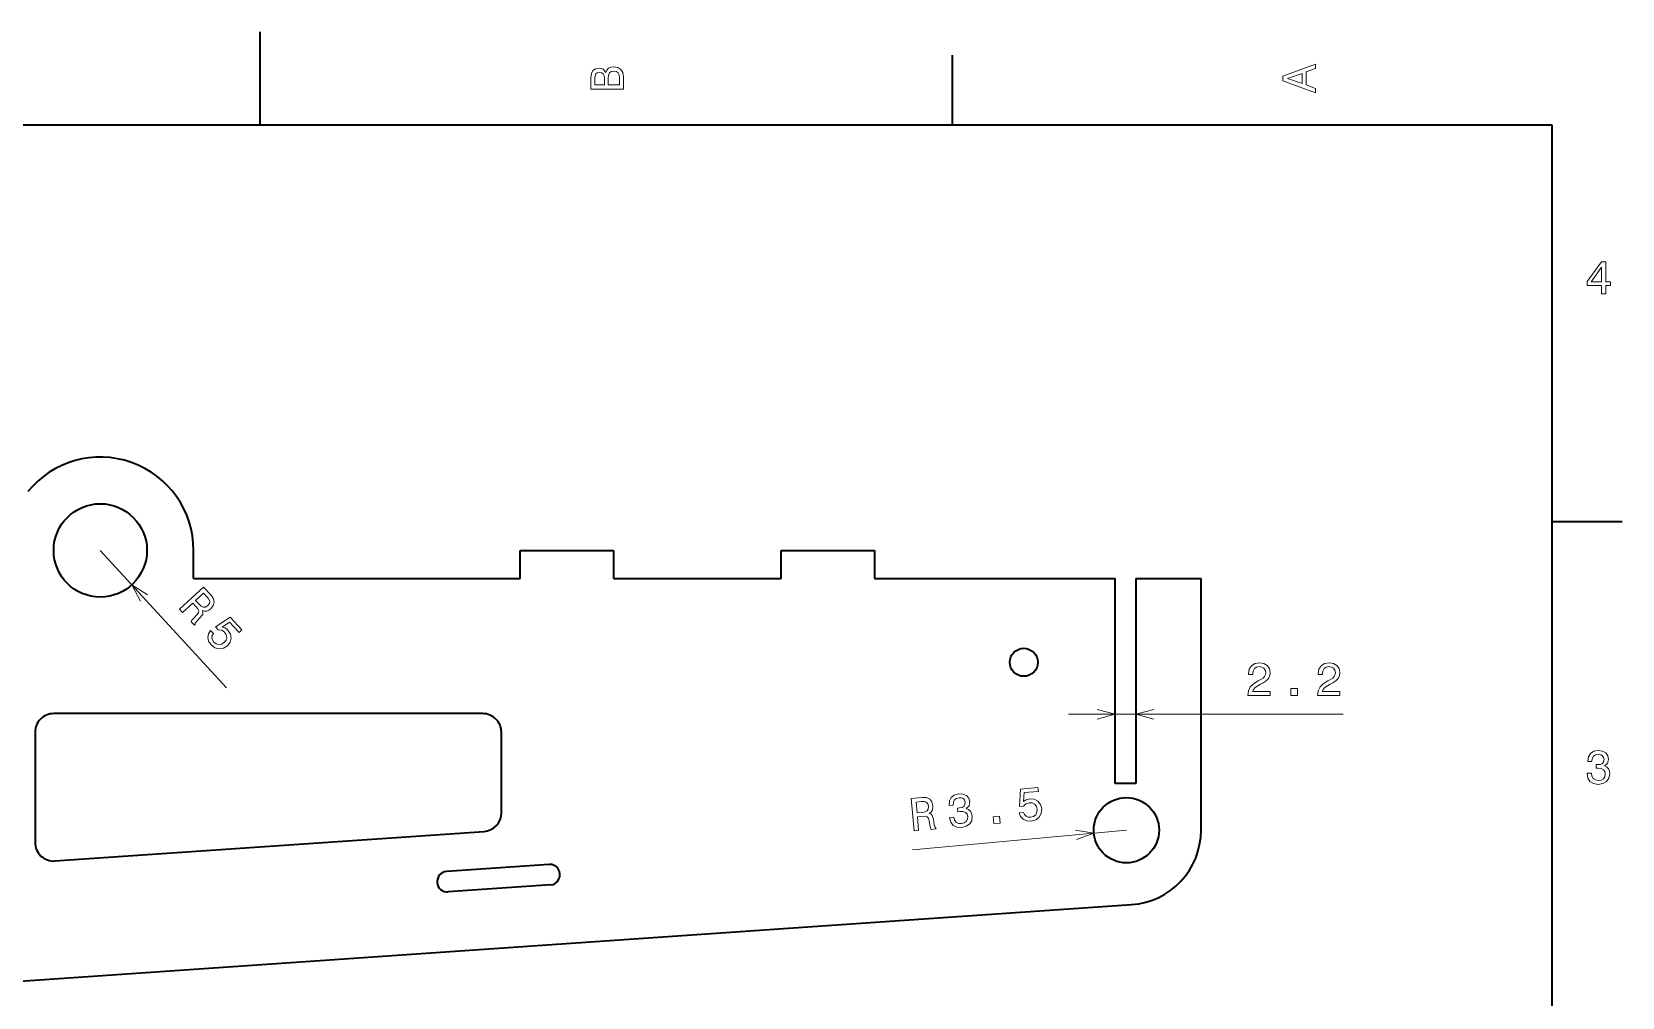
# Model space of a CAD drawing. Extents: x 0 to 297, y 0 to 210.
# Drawn here: x 124 to 294.5, y 106.5 to 210 of the extents above; entities that cross this region are included whole.
import ezdxf

# ---------------------------------------------------------------- set-up
doc = ezdxf.new("R2010")
doc.units = 0

msp = doc.modelspace()

# ---------------------------------------------------------------- linework, layer by layer
at = {"color": 7, "lineweight": 35, "ltscale": 0.25}
for p, q in [((148.5, 200), (148.5, 210)), ((176.350021, 154.402664), (186.350021, 154.402664)), ((204.350021, 154.402664), (214.350021, 154.402664))]:
    msp.add_line(p, q, dxfattribs=at)
at = {"color": 7, "lineweight": 35, "ltscale": 0.1875}
for p, q in [((222.699997, 200), (222.699997, 207.5)), ((287, 157.5), (294.5, 157.5))]:
    msp.add_line(p, q, dxfattribs=at)
at = {"color": 7, "lineweight": 35}
for p, q in [((287, 200), (10, 200)), ((287, 10), (287, 200)), ((141.350021, 151.402664), (176.350021, 151.402664)), ((214.350021, 151.402664), (240.150024, 151.402664)), ((240.150024, 129.402664), (240.150024, 151.402664)), ((242.350021, 151.402664), (242.350021, 129.402664)), ((249.350021, 124.402664), (249.350021, 151.402664)), ((172.350021, 136.902664), (126.350021, 136.902664)), ((126.487625, 121.101807), (172.487625, 124.274223)), ((119.774307, 107.99913), (241.900436, 116.421623))]:
    msp.add_line(p, q, dxfattribs=at)
at = {"color": 7, "lineweight": 13}
for p, q in [((131.350021, 154.402664), (144.86792, 139.662689)), ((235.150024, 136.832291), (264.581146, 136.832291)), ((241.350021, 124.402664), (218.402435, 122.295845))]:
    msp.add_line(p, q, dxfattribs=at)
at = {"color": 7, "lineweight": 35, "ltscale": 0.075}
for p, q in [((141.350021, 151.402664), (141.350021, 154.402664)), ((176.350021, 151.402664), (176.350021, 154.402664)), ((186.350021, 154.402664), (186.350021, 151.402664)), ((204.350021, 151.402664), (204.350021, 154.402664)), ((214.350021, 154.402664), (214.350021, 151.402664))]:
    msp.add_line(p, q, dxfattribs=at)
at = {"color": 7, "lineweight": 35, "ltscale": 0.45}
msp.add_line((186.350021, 151.402664), (204.350021, 151.402664), dxfattribs=at)
at = {"color": 7, "lineweight": 35, "ltscale": 0.175}
msp.add_line((242.350021, 151.402664), (249.350021, 151.402664), dxfattribs=at)
at = {"color": 7, "lineweight": 13, "ltscale": 0.185741}
for p, q in [((240.150024, 131.402664), (240.150024, 138.832291)), ((242.350021, 131.402664), (242.350021, 138.832291))]:
    msp.add_line(p, q, dxfattribs=at)
at = {"color": 7, "lineweight": 35, "ltscale": 0.29514}
msp.add_line((124.350021, 134.902664), (124.350021, 123.097069), dxfattribs=at)
at = {"color": 7, "lineweight": 35, "ltscale": 0.215829}
msp.add_line((174.350021, 126.269485), (174.350021, 134.902664), dxfattribs=at)
at = {"color": 7, "lineweight": 35, "ltscale": 0.055}
msp.add_line((242.350021, 129.402664), (240.150024, 129.402664), dxfattribs=at)
at = {"color": 7, "lineweight": 35, "ltscale": 0.275}
for p, q in [((179.455658, 120.735512), (168.48172, 119.978691)), ((179.607025, 118.540726), (168.633087, 117.783905))]:
    msp.add_line(p, q, dxfattribs=at)
at = {"color": 7, "lineweight": 13}
for points in [[(261.633209, 203.466858), (261.633209, 203.930847), (260.604401, 204.298996), (260.604401, 205.695969), (261.633209, 206.064133), (261.633209, 206.538193), (258.128174, 205.257217), (258.128174, 204.742798)], [(185.542007, 205.630417), (185.249496, 205.983429), (185.052811, 206.074219), (184.81073, 206.104477), (184.432495, 206.03891), (184.160156, 205.842224), (183.993729, 205.524506), (183.933212, 205.080704), (183.933212, 203.835022), (187.433212, 203.835022), (187.433212, 205.151306), (187.36261, 205.620331), (187.155838, 205.968307), (186.828018, 206.185165), (186.384216, 206.260818), (186.08667, 206.215424), (185.839554, 206.094391), (185.65799, 205.897705)], [(185.385666, 204.984879), (185.385666, 204.298996), (184.351807, 204.298996), (184.351807, 205.025223), (184.382065, 205.297562), (184.472839, 205.489197), (184.629181, 205.605194), (184.86116, 205.645538), (185.093155, 205.600143), (185.254532, 205.479111), (185.355408, 205.272339)], [(187.014618, 205.095825), (187.014618, 204.298996), (185.809296, 204.298996), (185.809296, 205.050446), (185.844589, 205.368164), (185.9505, 205.595108), (186.132065, 205.731277), (186.394302, 205.776657), (186.671692, 205.731277), (186.863327, 205.605194), (186.979324, 205.393372)], [(260.17572, 204.460388), (258.632477, 205), (260.17572, 205.539627)], [(292.277374, 181.916794), (292.731262, 181.916794), (292.731262, 182.784225), (293.23056, 182.784225), (293.23056, 183.187683), (292.731262, 183.187683), (292.731262, 185.341141), (292.272339, 185.341141), (290.739197, 183.228027), (290.739197, 182.784225), (292.277374, 182.784225)], [(291.162842, 183.187683), (292.277374, 184.756134), (292.277374, 183.187683)], [(139.848846, 148.094559), (140.165848, 147.748886), (141.254883, 148.747635), (141.578705, 148.394531), (141.806168, 148.12413), (141.904114, 147.912872), (141.863266, 147.711166), (141.67807, 147.472885), (141.360596, 147.147522), (141.161743, 146.924118), (141.072571, 146.760208), (141.430481, 146.369934), (141.501099, 146.434708), (141.526764, 146.615631), (141.69278, 146.822617), (142.085205, 147.230408), (142.335754, 147.576523), (142.353989, 147.750626), (142.301895, 147.949203), (142.531158, 147.885742), (142.756699, 147.900986), (142.981598, 147.984055), (143.199036, 148.14241), (143.463531, 148.480789), (143.56134, 148.844208), (143.477615, 149.21904), (143.219147, 149.59787), (142.428345, 150.46019)], [(142.81459, 149.40477), (143.000214, 149.157593), (143.076172, 148.933014), (143.038116, 148.713348), (142.86438, 148.492416), (142.614716, 148.331879), (142.392578, 148.312927), (142.168884, 148.422546), (141.935547, 148.639664), (141.570816, 149.037369), (142.429413, 149.824783)], [(143.164307, 145.82991), (142.934509, 145.468628), (142.863647, 145.068344), (142.960419, 144.664383), (143.218262, 144.271301), (143.62944, 143.95726), (144.080841, 143.830643), (144.541199, 143.91069), (144.977646, 144.180939), (145.265366, 144.561127), (145.373077, 144.988373), (145.292114, 145.427338), (145.024658, 145.845825), (144.724411, 146.083679), (144.404053, 146.186783), (145.19455, 146.720123), (146.230789, 145.59021), (146.535568, 145.86972), (145.270935, 147.248672), (143.715668, 146.1987), (143.988358, 145.901352), (144.360748, 145.845978), (144.676178, 145.628876), (144.853455, 145.353516), (144.90155, 145.062302), (144.825089, 144.78006), (144.628418, 144.524429), (144.356766, 144.350555), (144.065552, 144.302475), (143.78331, 144.378937), (143.527679, 144.575592), (143.373047, 144.796448), (143.318771, 145.027237), (143.350311, 145.261459), (143.481308, 145.484238)], [(254.36055, 138.832291), (256.766174, 138.832291), (256.766174, 139.266006), (254.864868, 139.266006), (254.970779, 139.503036), (255.152328, 139.699722), (255.712128, 140.0578), (256.009674, 140.209091), (256.342529, 140.425949), (256.579559, 140.678116), (256.715729, 140.975662), (256.766174, 141.313568), (256.68042, 141.737198), (256.44339, 142.070038), (256.080292, 142.28186), (255.611267, 142.357513), (255.127121, 142.271774), (254.758957, 142.034744), (254.521927, 141.656494), (254.441238, 141.157227), (254.441238, 141.086609), (254.900162, 141.086609), (254.900162, 141.126968), (254.945557, 141.46991), (255.081726, 141.722061), (255.298584, 141.883453), (255.586044, 141.938919), (255.878555, 141.888489), (256.095428, 141.762405), (256.236633, 141.56572), (256.287048, 141.318604), (256.25174, 141.086609), (256.155945, 140.889923), (255.994553, 140.71846), (255.772644, 140.567169), (255.475098, 140.405777), (254.980865, 140.093094), (254.632874, 139.760254), (254.426102, 139.356796), (254.36055, 138.847427)], [(261.832581, 138.832291), (264.23822, 138.832291), (264.23822, 139.266006), (262.336914, 139.266006), (262.44281, 139.503036), (262.62439, 139.699722), (263.184174, 140.0578), (263.48172, 140.209091), (263.814575, 140.425949), (264.051605, 140.678116), (264.187775, 140.975662), (264.23822, 141.313568), (264.152466, 141.737198), (263.915436, 142.070038), (263.552338, 142.28186), (263.083313, 142.357513), (262.599152, 142.271774), (262.231018, 142.034744), (261.993958, 141.656494), (261.913269, 141.157227), (261.913269, 141.086609), (262.372223, 141.086609), (262.372223, 141.126968), (262.417603, 141.46991), (262.553772, 141.722061), (262.77063, 141.883453), (263.058105, 141.938919), (263.350586, 141.888489), (263.567474, 141.762405), (263.708679, 141.56572), (263.759094, 141.318604), (263.723816, 141.086609), (263.627991, 140.889923), (263.466583, 140.71846), (263.24469, 140.567169), (262.947144, 140.405777), (262.452911, 140.093094), (262.104919, 139.760254), (261.898163, 139.356796), (261.832581, 138.847427)], [(258.979126, 138.832291), (259.67511, 138.832291), (259.67511, 139.58374), (258.979126, 139.58374)], [(290.729126, 130.51622), (290.729126, 130.480911), (290.809814, 129.996765), (291.046844, 129.633652), (291.420044, 129.401657), (291.914276, 129.315933), (292.438782, 129.401657), (292.832153, 129.623566), (293.08429, 129.976593), (293.175079, 130.430481), (293.134735, 130.728027), (293.023773, 130.970108), (292.842224, 131.156708), (292.600159, 131.292877), (292.927948, 131.565216), (293.043945, 131.998932), (292.968292, 132.392303), (292.751434, 132.68985), (292.398407, 132.87645), (291.914276, 132.942017), (291.460388, 132.861313), (291.112396, 132.63942), (290.885468, 132.286392), (290.809814, 131.817368), (290.809814, 131.782074), (291.258636, 131.782074), (291.299011, 132.104828), (291.430115, 132.336823), (291.641937, 132.478027), (291.939484, 132.528473), (292.201721, 132.488113), (292.393372, 132.382217), (292.509369, 132.210739), (292.554749, 131.97876), (292.509369, 131.731628), (292.388336, 131.565216), (292.176514, 131.46434), (291.889069, 131.434082), (291.692383, 131.439133), (291.692383, 131.04071), (291.939484, 131.050797), (292.257202, 131.005417), (292.494232, 130.884369), (292.635468, 130.687683), (292.685883, 130.430481), (292.630402, 130.13797), (292.484161, 129.921112), (292.252167, 129.784943), (291.944519, 129.739563), (291.626801, 129.789993), (291.394806, 129.941284), (291.248566, 130.183365), (291.193085, 130.51622)], [(218.611313, 124.323433), (219.078369, 124.366318), (218.943268, 125.837791), (219.42038, 125.881592), (219.7733, 125.898804), (220.000732, 125.848785), (220.136475, 125.694122), (220.213898, 125.40242), (220.280502, 124.952744), (220.337845, 124.659203), (220.414246, 124.48896), (220.941574, 124.537376), (220.9328, 124.632797), (220.804382, 124.76281), (220.740234, 125.020271), (220.653442, 125.579521), (220.5298, 125.988518), (220.402298, 126.108482), (220.212738, 126.187302), (220.4021, 126.331299), (220.526581, 126.519989), (220.596695, 126.74926), (220.602386, 127.018196), (220.493347, 127.433594), (220.263412, 127.731552), (219.914429, 127.891953), (219.456451, 127.915749), (218.291321, 127.808777)], [(222.384277, 125.77388), (222.387497, 125.738724), (222.512115, 125.263977), (222.781357, 124.924057), (223.174194, 124.727158), (223.67421, 124.686966), (224.18866, 124.820297), (224.560104, 125.077232), (224.778931, 125.451836), (224.827835, 125.912125), (224.760452, 126.204742), (224.627838, 126.435661), (224.429977, 126.604874), (224.176468, 126.718338), (224.478012, 127.019508), (224.553864, 127.462013), (224.442566, 127.846817), (224.199417, 128.123291), (223.830811, 128.27684), (223.342682, 128.297867), (222.898071, 128.17601), (222.571838, 127.923225), (222.378113, 127.550934), (222.345673, 127.076958), (222.348892, 127.041801), (222.795868, 127.08284), (222.806534, 127.407944), (222.915894, 127.650948), (223.113922, 127.810928), (223.405609, 127.888359), (223.670441, 127.872154), (223.870972, 127.78421), (224.002151, 127.624069), (224.068558, 127.397202), (224.045959, 127.146965), (223.940643, 126.970169), (223.738937, 126.850365), (223.455444, 126.793945), (223.259125, 126.780991), (223.295547, 126.384247), (223.54071, 126.416878), (223.861252, 126.400726), (224.108353, 126.301865), (224.266953, 126.118919), (224.340698, 125.867401), (224.312195, 125.571045), (224.186371, 125.341721), (223.967804, 125.184921), (223.665604, 125.111595), (223.344604, 125.132767), (223.099762, 125.262222), (222.931976, 125.489914), (222.846313, 125.816299)], [(229.862183, 126.273041), (230.010468, 125.871368), (230.286072, 125.572548), (230.666107, 125.404861), (231.13504, 125.371948), (231.633987, 125.508919), (232.008133, 125.791428), (232.223282, 126.206207), (232.272583, 126.717178), (232.144333, 127.176392), (231.869614, 127.520874), (231.471283, 127.722336), (230.976303, 127.762985), (230.605179, 127.668137), (230.329102, 127.475662), (230.383514, 128.427704), (231.910233, 128.567871), (231.872421, 128.979691), (230.009216, 128.808624), (229.902679, 126.935135), (230.304443, 126.972023), (230.574066, 127.234802), (230.937851, 127.354301), (231.264343, 127.328568), (231.525177, 127.190453), (231.703461, 126.958664), (231.78775, 126.647339), (231.761551, 126.325874), (231.623444, 126.065041), (231.391647, 125.886757), (231.080322, 125.802467), (230.810928, 125.813187), (230.594421, 125.90979), (230.427155, 126.076752), (230.329239, 126.315918)], [(219.365067, 127.476883), (219.674179, 127.474869), (219.898895, 127.399277), (220.050629, 127.235954), (220.121185, 126.96389), (220.097702, 126.667999), (219.978241, 126.479774), (219.755524, 126.368164), (219.441437, 126.314011), (218.904083, 126.264671), (218.797577, 127.424774)], [(227.124207, 125.105003), (227.817261, 125.168633), (227.748566, 125.916931), (227.055511, 125.853302)]]:
    msp.add_lwpolyline(points, close=True, dxfattribs=at)
for points in [[(136.416718, 149.643768), (134.729492, 150.717667), (135.653717, 148.944031)], [(238.21817, 136.314651), (240.150024, 136.832291), (238.21817, 137.34993)], [(244.281876, 137.34993), (242.350021, 136.832291), (244.281876, 136.314651)], [(235.988251, 123.390579), (237.864685, 124.082672), (235.8936, 124.421524)]]:
    msp.add_lwpolyline(points, dxfattribs=at)
at = {"color": 7, "lineweight": 35}
for centre, radius in [((131.350021, 154.402664), 5), ((230.350021, 142.402664), 1.5), ((241.350021, 124.402664), 3.5)]:
    msp.add_circle(centre, radius, dxfattribs=at)
for centre, radius, start, end in [((131.350021, 154.402664), 10, 0, 140.970556), ((126.350021, 134.902664), 2, 90.000003, 180.000005), ((172.350021, 134.902664), 2, 0, 90.000003), ((172.350021, 126.269485), 2, 273.945183, 360), ((126.350021, 123.097069), 2, 180.000005, 273.945183), ((241.350021, 124.402664), 8, 273.945183, 360), ((168.557404, 118.881302), 1.1, 93.945188, 273.945183), ((179.531342, 119.638123), 1.1, 273.945183, 93.945188)]:
    msp.add_arc(centre, radius, start, end, dxfattribs=at)

doc.saveas('drawing.dxf')
